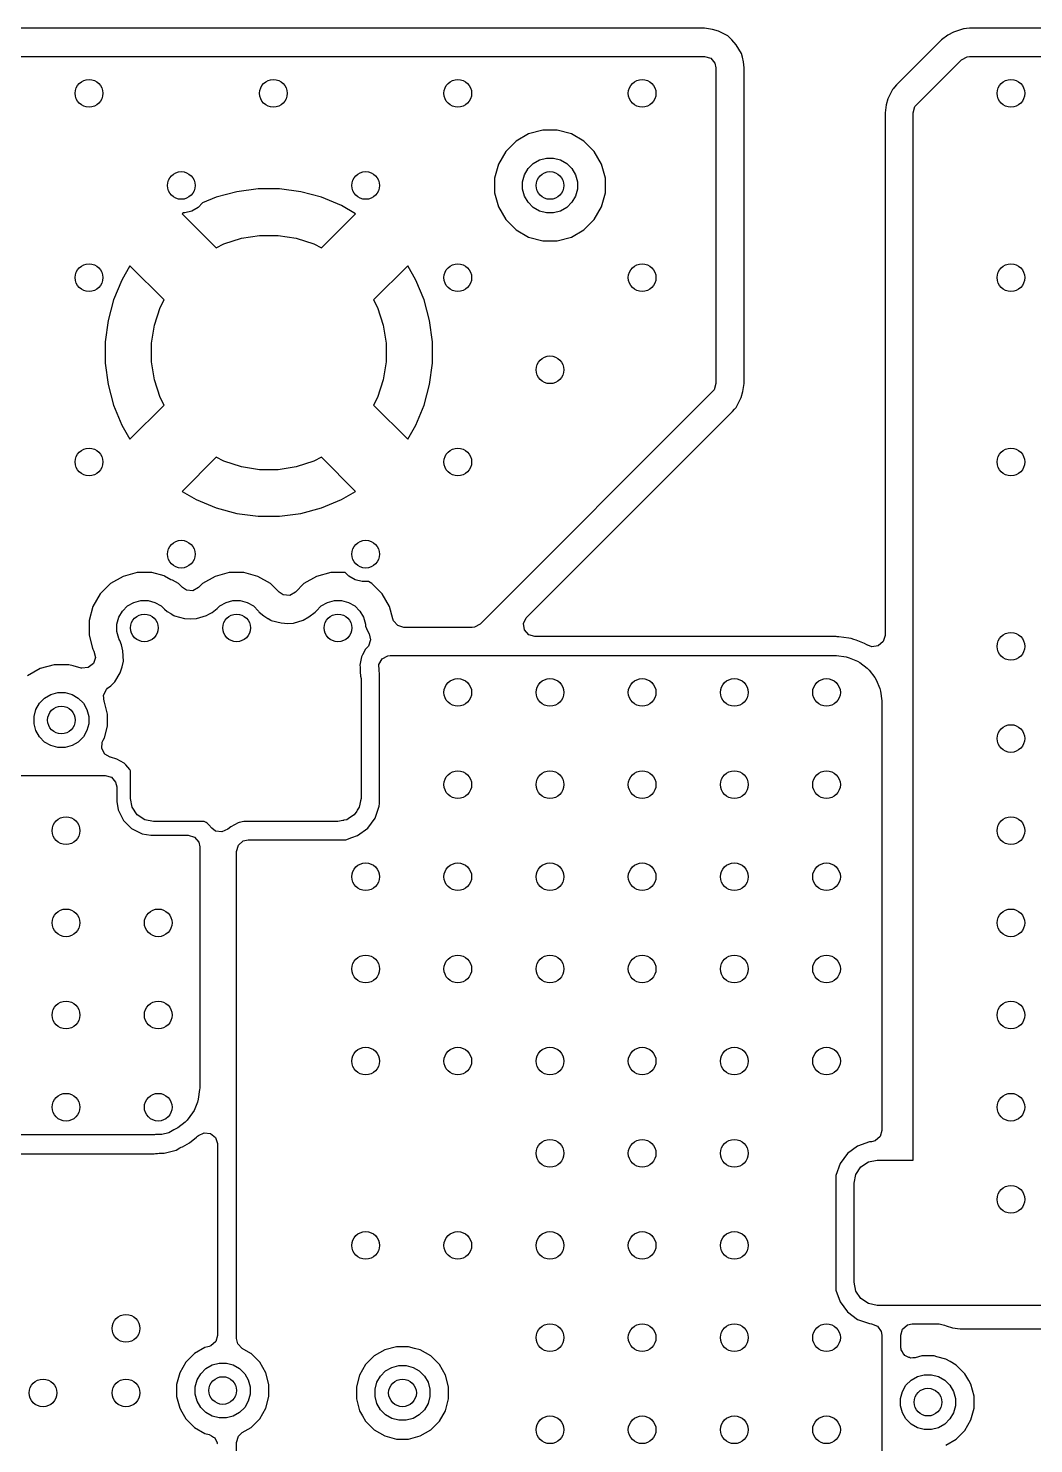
# Model space of a CAD drawing. Extents: x 2.65 to 6.49, y -4.64 to -1.62.
# Drawn here: x 4.6 to 5.029, y -2.703 to -2.098 of the extents above; entities that cross this region are included whole.
import ezdxf

# ---------------------------------------------------------------- set-up
doc = ezdxf.new("R2010")
doc.units = 0
doc.header["$MEASUREMENT"] = 0
doc.layers.add('BLACK', color=7, linetype='CONTINUOUS')

msp = doc.modelspace()

# ---------------------------------------------------------------- linework, layer by layer
at = {"layer": 'BLACK', "linetype": 'CONTINUOUS'}
for p, q in [((4.88882, -2.09821), (4.30911, -2.09821)), ((4.89221, -2.0987), (4.88882, -2.09821)), ((4.89485, -2.09947), (4.89221, -2.0987)), ((4.89221, -2.0987), (4.89221, -2.0987)), ((4.89879, -2.10147), (4.89485, -2.09947)), ((4.89485, -2.09947), (4.89485, -2.09947)), ((4.89485, -2.09947), (4.89485, -2.09947)), ((4.90055, -2.10313), (4.89879, -2.10147)), ((4.89879, -2.10147), (4.89879, -2.10147)), ((4.89879, -2.10147), (4.89879, -2.10147)), ((4.90235, -2.10521), (4.90055, -2.10313)), ((4.90055, -2.10313), (4.90055, -2.10313)), ((4.90055, -2.10313), (4.90055, -2.10313)), ((4.99006, -2.10316), (4.97088, -2.12235)), ((4.99007, -2.10316), (4.99006, -2.10316)), ((4.99281, -2.10111), (4.99007, -2.10316)), ((4.99522, -2.09979), (4.99281, -2.10111)), ((4.99942, -2.09842), (4.99522, -2.09979)), ((4.99522, -2.09979), (4.99522, -2.09979)), ((4.9997, -2.09839), (4.99942, -2.09842)), ((4.99942, -2.09842), (4.99942, -2.09842)), ((5.00073, -2.09828), (4.9997, -2.09839)), ((5.00074, -2.09828), (5.00073, -2.09828)), ((5.00202, -2.09821), (5.00074, -2.09828)), ((5.00074, -2.09828), (5.00074, -2.09828)), ((5.00074, -2.09828), (5.00074, -2.09828)), ((5.00074, -2.09828), (5.00074, -2.09828)), ((5.60142, -2.09821), (5.00202, -2.09821)), ((5.00202, -2.09821), (5.00202, -2.09821)), ((4.90458, -2.10903), (4.90235, -2.10521)), ((4.90501, -2.11053), (4.90458, -2.10903)), ((4.30911, -2.11024), (4.88882, -2.11024)), ((4.88882, -2.11024), (4.89146, -2.11101)), ((4.89146, -2.11101), (4.89326, -2.11309)), ((4.89326, -2.11309), (4.8937, -2.11512)), ((4.8937, -2.11512), (4.8937, -2.24995)), ((4.90545, -2.11256), (4.90501, -2.11053)), ((4.90573, -2.11512), (4.90545, -2.11256)), ((4.90573, -2.24995), (4.90573, -2.11512)), ((4.97938, -2.13085), (4.99857, -2.11167)), ((4.99857, -2.11167), (5.00098, -2.11035)), ((5.00098, -2.11035), (5.00202, -2.11024)), ((5.00202, -2.11024), (5.60142, -2.11024)), ((4.96919, -2.12434), (4.96719, -2.12828)), ((4.96936, -2.12412), (4.96919, -2.12434)), ((4.96919, -2.12434), (4.96919, -2.12434)), ((4.97002, -2.12331), (4.96936, -2.12412)), ((4.97088, -2.12235), (4.97002, -2.12331)), ((4.97088, -2.12235), (4.97088, -2.12235)), ((4.96641, -2.13092), (4.96593, -2.13431)), ((4.96719, -2.12828), (4.96641, -2.13092)), ((4.97795, -2.13431), (4.97873, -2.13167)), ((4.97873, -2.13167), (4.97938, -2.13085)), ((4.96593, -2.13431), (4.96593, -2.35754)), ((4.97795, -2.16224), (4.97795, -2.13431)), ((4.81371, -2.14332), (4.80832, -2.14644)), ((4.81972, -2.14171), (4.81371, -2.14332)), ((4.81371, -2.14332), (4.81371, -2.14332)), ((4.82595, -2.14171), (4.81972, -2.14171)), ((4.83196, -2.14332), (4.82595, -2.14171)), ((4.83735, -2.14644), (4.83196, -2.14332)), ((4.83196, -2.14332), (4.83196, -2.14332)), ((4.83196, -2.14332), (4.83196, -2.14332)), ((4.80392, -2.15084), (4.8008, -2.15623)), ((4.80832, -2.14644), (4.80392, -2.15084)), ((4.80392, -2.15084), (4.80392, -2.15084)), ((4.80832, -2.14644), (4.80832, -2.14644)), ((4.84175, -2.15084), (4.83735, -2.14644)), ((4.83735, -2.14644), (4.83735, -2.14644)), ((4.84487, -2.15623), (4.84175, -2.15084)), ((4.84175, -2.15084), (4.84175, -2.15084)), ((4.8008, -2.15623), (4.79919, -2.16224)), ((4.8008, -2.15623), (4.8008, -2.15623)), ((4.81192, -2.16083), (4.81346, -2.15816)), ((4.81346, -2.15816), (4.81564, -2.15598)), ((4.81564, -2.15598), (4.81831, -2.15444)), ((4.81831, -2.15444), (4.82129, -2.15364)), ((4.82129, -2.15364), (4.82438, -2.15364)), ((4.82438, -2.15364), (4.82735, -2.15444)), ((4.82735, -2.15444), (4.83002, -2.15598)), ((4.83002, -2.15598), (4.8322, -2.15816)), ((4.8322, -2.15816), (4.83375, -2.16083)), ((4.84648, -2.16224), (4.84487, -2.15623)), ((4.84487, -2.15623), (4.84487, -2.15623)), ((4.79919, -2.16224), (4.79919, -2.16847)), ((4.81112, -2.16381), (4.81192, -2.16083)), ((4.81112, -2.1669), (4.81112, -2.16381)), ((4.83375, -2.16083), (4.83454, -2.16381)), ((4.83454, -2.16381), (4.83454, -2.1669)), ((4.84648, -2.16847), (4.84648, -2.16224)), ((4.97795, -2.23183), (4.97795, -2.16224)), ((4.68024, -2.1704), (4.67449, -2.17278)), ((4.68909, -2.16803), (4.68024, -2.1704)), ((4.69818, -2.16683), (4.68909, -2.16803)), ((4.70734, -2.16683), (4.69818, -2.16683)), ((4.71642, -2.16803), (4.70734, -2.16683)), ((4.72527, -2.1704), (4.71642, -2.16803)), ((4.73373, -2.1739), (4.72527, -2.1704)), ((4.79919, -2.16847), (4.8008, -2.17448)), ((4.81192, -2.16987), (4.81112, -2.1669)), ((4.81346, -2.17254), (4.81192, -2.16987)), ((4.83375, -2.16987), (4.8322, -2.17254)), ((4.83454, -2.1669), (4.83375, -2.16987)), ((4.84487, -2.17448), (4.84648, -2.16847)), ((4.66987, -2.17627), (4.6669, -2.17706)), ((4.67254, -2.17472), (4.66987, -2.17627)), ((4.67449, -2.17278), (4.67254, -2.17472)), ((4.73979, -2.1774), (4.73373, -2.1739)), ((4.73373, -2.1739), (4.73373, -2.1739)), ((4.8008, -2.17448), (4.8008, -2.17448)), ((4.8008, -2.17448), (4.80392, -2.17987)), ((4.81564, -2.17472), (4.81346, -2.17254)), ((4.81831, -2.17627), (4.81564, -2.17472)), ((4.82129, -2.17706), (4.81831, -2.17627)), ((4.82735, -2.17627), (4.82438, -2.17706)), ((4.83002, -2.17472), (4.82735, -2.17627)), ((4.8322, -2.17254), (4.83002, -2.17472)), ((4.84175, -2.17987), (4.84487, -2.17448)), ((4.66631, -2.17706), (4.66572, -2.1774)), ((4.66572, -2.1774), (4.66572, -2.1774)), ((4.66572, -2.1774), (4.6803, -2.19199)), ((4.6669, -2.17706), (4.66631, -2.17706)), ((4.72521, -2.19199), (4.73979, -2.1774)), ((4.80392, -2.17987), (4.80392, -2.17987)), ((4.80392, -2.17987), (4.80392, -2.17987)), ((4.80392, -2.17987), (4.80832, -2.18427)), ((4.82438, -2.17706), (4.82129, -2.17706)), ((4.83735, -2.18427), (4.84175, -2.17987)), ((4.68355, -2.19034), (4.69104, -2.1879)), ((4.69104, -2.1879), (4.69882, -2.18667)), ((4.69882, -2.18667), (4.70669, -2.18667)), ((4.70669, -2.18667), (4.71447, -2.1879)), ((4.71447, -2.1879), (4.72197, -2.19034)), ((4.80832, -2.18427), (4.80832, -2.18427)), ((4.80832, -2.18427), (4.80832, -2.18427)), ((4.80832, -2.18427), (4.81371, -2.18738)), ((4.81371, -2.18738), (4.81371, -2.18738)), ((4.81371, -2.18738), (4.81972, -2.189)), ((4.82595, -2.189), (4.83196, -2.18738)), ((4.83196, -2.18738), (4.83735, -2.18427)), ((4.6803, -2.19199), (4.68355, -2.19034)), ((4.72197, -2.19034), (4.72521, -2.19199)), ((4.81972, -2.189), (4.81972, -2.189)), ((4.81972, -2.189), (4.82595, -2.189)), ((4.82595, -2.189), (4.82595, -2.189)), ((4.64345, -2.19967), (4.63995, -2.20574)), ((4.65803, -2.21426), (4.64345, -2.19967)), ((4.64345, -2.19967), (4.64345, -2.19967)), ((4.76206, -2.19967), (4.74748, -2.21426)), ((4.76557, -2.20574), (4.76206, -2.19967)), ((4.76206, -2.19967), (4.76206, -2.19967)), ((4.63995, -2.20574), (4.63644, -2.2142)), ((4.63995, -2.20574), (4.63995, -2.20574)), ((4.76907, -2.2142), (4.76557, -2.20574)), ((4.76557, -2.20574), (4.76557, -2.20574)), ((4.63644, -2.2142), (4.63407, -2.22305)), ((4.65395, -2.22499), (4.65638, -2.2175)), ((4.65638, -2.2175), (4.65803, -2.21426)), ((4.74748, -2.21426), (4.74913, -2.2175)), ((4.74913, -2.2175), (4.75157, -2.22499)), ((4.77144, -2.22305), (4.76907, -2.2142)), ((4.63407, -2.22305), (4.63287, -2.23213)), ((4.77264, -2.23213), (4.77144, -2.22305)), ((4.65271, -2.23277), (4.65395, -2.22499)), ((4.75157, -2.22499), (4.7528, -2.23277)), ((4.63287, -2.23213), (4.63287, -2.24129)), ((4.65271, -2.24065), (4.65271, -2.23277)), ((4.7528, -2.23277), (4.7528, -2.24065)), ((4.77264, -2.24129), (4.77264, -2.23213)), ((4.97795, -2.58169), (4.97795, -2.23183)), ((4.63287, -2.24129), (4.63407, -2.25037)), ((4.65395, -2.24843), (4.65271, -2.24065)), ((4.7528, -2.24065), (4.75157, -2.24843)), ((4.77144, -2.25037), (4.77264, -2.24129)), ((4.65638, -2.25592), (4.65395, -2.24843)), ((4.75157, -2.24843), (4.74913, -2.25592)), ((4.63407, -2.25037), (4.63644, -2.25922)), ((4.76907, -2.25922), (4.77144, -2.25037)), ((4.89227, -2.2534), (4.79298, -2.35268)), ((4.89293, -2.25259), (4.89227, -2.2534)), ((4.8937, -2.24995), (4.89293, -2.25259)), ((4.90447, -2.25597), (4.90524, -2.25334)), ((4.90524, -2.25334), (4.90573, -2.24995)), ((4.63644, -2.25922), (4.63995, -2.26769)), ((4.64345, -2.27375), (4.65803, -2.25917)), ((4.65803, -2.25917), (4.65638, -2.25592)), ((4.74913, -2.25592), (4.74748, -2.25917)), ((4.74748, -2.25917), (4.76206, -2.27375)), ((4.76557, -2.26769), (4.76907, -2.25922)), ((4.90078, -2.2619), (4.90164, -2.26095)), ((4.90164, -2.26095), (4.90229, -2.26013)), ((4.90229, -2.26013), (4.90246, -2.25991)), ((4.90246, -2.25991), (4.90447, -2.25597)), ((4.8545, -2.30818), (4.90078, -2.2619)), ((4.63995, -2.26769), (4.63995, -2.26769)), ((4.63995, -2.26769), (4.64345, -2.27375)), ((4.76206, -2.27375), (4.76557, -2.26769)), ((4.76557, -2.26769), (4.76557, -2.26769)), ((4.64345, -2.27375), (4.64345, -2.27375)), ((4.76206, -2.27375), (4.76206, -2.27375)), ((4.6803, -2.28144), (4.66572, -2.29602)), ((4.68355, -2.28309), (4.6803, -2.28144)), ((4.69104, -2.28552), (4.68355, -2.28309)), ((4.72197, -2.28309), (4.71447, -2.28552)), ((4.72521, -2.28144), (4.72197, -2.28309)), ((4.73979, -2.29602), (4.72521, -2.28144)), ((4.69882, -2.28675), (4.69104, -2.28552)), ((4.70669, -2.28675), (4.69882, -2.28675)), ((4.71447, -2.28552), (4.70669, -2.28675)), ((4.66572, -2.29602), (4.66572, -2.29602)), ((4.66572, -2.29602), (4.67178, -2.29952)), ((4.73373, -2.29952), (4.73979, -2.29602)), ((4.73979, -2.29602), (4.73979, -2.29602)), ((4.67178, -2.29952), (4.67178, -2.29952)), ((4.67178, -2.29952), (4.68024, -2.30303)), ((4.68024, -2.30303), (4.68909, -2.3054)), ((4.71642, -2.3054), (4.72527, -2.30303)), ((4.72527, -2.30303), (4.73373, -2.29952)), ((4.73373, -2.29952), (4.73373, -2.29952)), ((4.68909, -2.3054), (4.69818, -2.30659)), ((4.69818, -2.30659), (4.70734, -2.30659)), ((4.70734, -2.30659), (4.71642, -2.3054)), ((4.81296, -2.34972), (4.8545, -2.30818)), ((4.64048, -2.3323), (4.63509, -2.33541)), ((4.64649, -2.33069), (4.64048, -2.3323)), ((4.64048, -2.3323), (4.64048, -2.3323)), ((4.65272, -2.33069), (4.64649, -2.33069)), ((4.65809, -2.33213), (4.65272, -2.33069)), ((4.65816, -2.3322), (4.65809, -2.33213)), ((4.66083, -2.33375), (4.65816, -2.3322)), ((4.67985, -2.3323), (4.67446, -2.33541)), ((4.68586, -2.33069), (4.67985, -2.3323)), ((4.67985, -2.3323), (4.67985, -2.3323)), ((4.69209, -2.33069), (4.68586, -2.33069)), ((4.6981, -2.3323), (4.69209, -2.33069)), ((4.70349, -2.33541), (4.6981, -2.3323)), ((4.6981, -2.3323), (4.6981, -2.3323)), ((4.6981, -2.3323), (4.6981, -2.3323)), ((4.72316, -2.3323), (4.71777, -2.33541)), ((4.72917, -2.33069), (4.72316, -2.3323)), ((4.72316, -2.3323), (4.72316, -2.3323)), ((4.73539, -2.33069), (4.72917, -2.33069)), ((4.7369, -2.3322), (4.73539, -2.33069)), ((4.73957, -2.33375), (4.7369, -2.3322)), ((4.63509, -2.33541), (4.63069, -2.33981)), ((4.63509, -2.33541), (4.63509, -2.33541)), ((4.66159, -2.33395), (4.66083, -2.33375)), ((4.66412, -2.33541), (4.66159, -2.33395)), ((4.66584, -2.33713), (4.66412, -2.33541)), ((4.66412, -2.33541), (4.66412, -2.33541)), ((4.66759, -2.33825), (4.66584, -2.33713)), ((4.67033, -2.33845), (4.66759, -2.33825)), ((4.67274, -2.33713), (4.67033, -2.33845)), ((4.67446, -2.33541), (4.67274, -2.33713)), ((4.67446, -2.33541), (4.67446, -2.33541)), ((4.70718, -2.3391), (4.70349, -2.33541)), ((4.70349, -2.33541), (4.70349, -2.33541)), ((4.70892, -2.34022), (4.70718, -2.3391)), ((4.71408, -2.3391), (4.71167, -2.34042)), ((4.71777, -2.33541), (4.71408, -2.3391)), ((4.71777, -2.33541), (4.71777, -2.33541)), ((4.74255, -2.33454), (4.73957, -2.33375)), ((4.7453, -2.33454), (4.74255, -2.33454)), ((4.7468, -2.33541), (4.7453, -2.33454)), ((4.7512, -2.33981), (4.7468, -2.33541)), ((4.7468, -2.33541), (4.7468, -2.33541)), ((4.62758, -2.34521), (4.62596, -2.35122)), ((4.63069, -2.33981), (4.62758, -2.34521)), ((4.62758, -2.34521), (4.62758, -2.34521)), ((4.62758, -2.34521), (4.62758, -2.34521)), ((4.63069, -2.33981), (4.63069, -2.33981)), ((4.64024, -2.34714), (4.64242, -2.34496)), ((4.64242, -2.34496), (4.64509, -2.34342)), ((4.64509, -2.34342), (4.64806, -2.34262)), ((4.64806, -2.34262), (4.65115, -2.34262)), ((4.65115, -2.34262), (4.65413, -2.34342)), ((4.65413, -2.34342), (4.6568, -2.34496)), ((4.6568, -2.34496), (4.65803, -2.3462)), ((4.68071, -2.34604), (4.68179, -2.34496)), ((4.68179, -2.34496), (4.68446, -2.34342)), ((4.68446, -2.34342), (4.68743, -2.34262)), ((4.68743, -2.34262), (4.69052, -2.34262)), ((4.69052, -2.34262), (4.6935, -2.34342)), ((4.6935, -2.34342), (4.69617, -2.34496)), ((4.69617, -2.34496), (4.69835, -2.34714)), ((4.71167, -2.34042), (4.70892, -2.34022)), ((4.72291, -2.34714), (4.72509, -2.34496)), ((4.72509, -2.34496), (4.72776, -2.34342)), ((4.72776, -2.34342), (4.73074, -2.34262)), ((4.73074, -2.34262), (4.73383, -2.34262)), ((4.73383, -2.34262), (4.7368, -2.34342)), ((4.7368, -2.34342), (4.73947, -2.34496)), ((4.73947, -2.34496), (4.74165, -2.34714)), ((4.75431, -2.34521), (4.7512, -2.33981)), ((4.7512, -2.33981), (4.7512, -2.33981)), ((4.75573, -2.3505), (4.75431, -2.34521)), ((4.75431, -2.34521), (4.75431, -2.34521)), ((4.62596, -2.35122), (4.62596, -2.35744)), ((4.6379, -2.35279), (4.63869, -2.34981)), ((4.63869, -2.34981), (4.64024, -2.34714)), ((4.65803, -2.3462), (4.65825, -2.34637)), ((4.65825, -2.34637), (4.65934, -2.34725)), ((4.65934, -2.34725), (4.66089, -2.34824)), ((4.66089, -2.34824), (4.66108, -2.34837)), ((4.66108, -2.34837), (4.66108, -2.34837)), ((4.66108, -2.34837), (4.66223, -2.349)), ((4.66223, -2.349), (4.66245, -2.34913)), ((4.66245, -2.34913), (4.66673, -2.35025)), ((4.66673, -2.35025), (4.66947, -2.35044)), ((4.66947, -2.35044), (4.67189, -2.35037)), ((4.67189, -2.35037), (4.67609, -2.349)), ((4.67609, -2.349), (4.67615, -2.34897)), ((4.67615, -2.34897), (4.67706, -2.34848)), ((4.67706, -2.34848), (4.67851, -2.34769)), ((4.67851, -2.34769), (4.68071, -2.34604)), ((4.69835, -2.34714), (4.69853, -2.34746)), ((4.69853, -2.34746), (4.69867, -2.3476)), ((4.69867, -2.3476), (4.70068, -2.34922)), ((4.70068, -2.34922), (4.70228, -2.35025)), ((4.70228, -2.35025), (4.70242, -2.35034)), ((4.70242, -2.35034), (4.70242, -2.35034)), ((4.70242, -2.35034), (4.70357, -2.35097)), ((4.70357, -2.35097), (4.70379, -2.3511)), ((4.70379, -2.3511), (4.70807, -2.35222)), ((4.71323, -2.35234), (4.71743, -2.35097)), ((4.71743, -2.35097), (4.71985, -2.34965)), ((4.71985, -2.34965), (4.72259, -2.3476)), ((4.72259, -2.3476), (4.72273, -2.34746)), ((4.72273, -2.34746), (4.72291, -2.34714)), ((4.74165, -2.34714), (4.7432, -2.34981)), ((4.7432, -2.34981), (4.74399, -2.35279)), ((4.75601, -2.35126), (4.75573, -2.3505)), ((4.75781, -2.35334), (4.75601, -2.35126)), ((4.81158, -2.35247), (4.81272, -2.34997)), ((4.81272, -2.34997), (4.81296, -2.34972)), ((4.62596, -2.35744), (4.62746, -2.36301)), ((4.6379, -2.35587), (4.6379, -2.35279)), ((4.63869, -2.35885), (4.6379, -2.35587)), ((4.70807, -2.35222), (4.71081, -2.35241)), ((4.71081, -2.35241), (4.71323, -2.35234)), ((4.74399, -2.35279), (4.74399, -2.35316)), ((4.74399, -2.35316), (4.74411, -2.35361)), ((4.74411, -2.35361), (4.74441, -2.35457)), ((4.74441, -2.35457), (4.74469, -2.35533)), ((4.74469, -2.35533), (4.74469, -2.35533)), ((4.74469, -2.35533), (4.74469, -2.35533)), ((4.74469, -2.35533), (4.74556, -2.35681)), ((4.74556, -2.35681), (4.74622, -2.35948)), ((4.76045, -2.35411), (4.75781, -2.35334)), ((4.78953, -2.35411), (4.76045, -2.35411)), ((4.79057, -2.354), (4.78953, -2.35411)), ((4.79298, -2.35268), (4.79057, -2.354)), ((4.81197, -2.3552), (4.81158, -2.35247)), ((4.81377, -2.35728), (4.81197, -2.3552)), ((4.81641, -2.35805), (4.81377, -2.35728)), ((4.96593, -2.35754), (4.96515, -2.36018)), ((4.62746, -2.36301), (4.62758, -2.36346)), ((4.62758, -2.36346), (4.62758, -2.36346)), ((4.62758, -2.36346), (4.62808, -2.36432)), ((4.63888, -2.35917), (4.63869, -2.35885)), ((4.63889, -2.35921), (4.63888, -2.35917)), ((4.63907, -2.35976), (4.63889, -2.35921)), ((4.63976, -2.36149), (4.63907, -2.35976)), ((4.64041, -2.36416), (4.63976, -2.36149)), ((4.74411, -2.36348), (4.74274, -2.36587)), ((4.74493, -2.36259), (4.74411, -2.36348)), ((4.74411, -2.36348), (4.74411, -2.36348)), ((4.74534, -2.36209), (4.74493, -2.36259)), ((4.74622, -2.35948), (4.74534, -2.36209)), ((4.94456, -2.35805), (4.81641, -2.35805)), ((4.94502, -2.35807), (4.94456, -2.35805)), ((4.94456, -2.35805), (4.94456, -2.35805)), ((4.94509, -2.35807), (4.94502, -2.35807)), ((4.94552, -2.3581), (4.94509, -2.35807)), ((4.94573, -2.35811), (4.94552, -2.3581)), ((4.94585, -2.35812), (4.94573, -2.35811)), ((4.94626, -2.35816), (4.94585, -2.35812)), ((4.9504, -2.35871), (4.94626, -2.35816)), ((4.95143, -2.35891), (4.9504, -2.35871)), ((4.95266, -2.35924), (4.95143, -2.35891)), ((4.95367, -2.35958), (4.95266, -2.35924)), ((4.95266, -2.35924), (4.95266, -2.35924)), ((4.95723, -2.36106), (4.95367, -2.35958)), ((4.95818, -2.36153), (4.95723, -2.36106)), ((4.95723, -2.36106), (4.95723, -2.36106)), ((4.95842, -2.36167), (4.95818, -2.36153)), ((4.9586, -2.36177), (4.95842, -2.36167)), ((4.96035, -2.36238), (4.9586, -2.36177)), ((4.96307, -2.36199), (4.96035, -2.36238)), ((4.96515, -2.36018), (4.96307, -2.36199)), ((4.62782, -2.3696), (4.62566, -2.3713)), ((4.62872, -2.367), (4.62782, -2.3696)), ((4.62808, -2.36432), (4.62872, -2.367)), ((4.64009, -2.37093), (4.64065, -2.36857)), ((4.64065, -2.36857), (4.64041, -2.36416)), ((4.7423, -2.36675), (4.74168, -2.3703)), ((4.74274, -2.36587), (4.7423, -2.36675)), ((4.7423, -2.36675), (4.7423, -2.36675)), ((4.74976, -2.36989), (4.75113, -2.3675)), ((4.74989, -2.37235), (4.74976, -2.36989)), ((4.75113, -2.3675), (4.75357, -2.36623)), ((4.75357, -2.36623), (4.75451, -2.36614)), ((4.75451, -2.36614), (4.94456, -2.36614)), ((4.94456, -2.36614), (4.9452, -2.36618)), ((4.9452, -2.36618), (4.94934, -2.36673)), ((4.94934, -2.36673), (4.95057, -2.36706)), ((4.95057, -2.36706), (4.95413, -2.36853)), ((4.95413, -2.36853), (4.95523, -2.36917)), ((4.95523, -2.36917), (4.95829, -2.37152)), ((4.60505, -2.37167), (4.59966, -2.37478)), ((4.61106, -2.37006), (4.60505, -2.37167)), ((4.60505, -2.37167), (4.60505, -2.37167)), ((4.61729, -2.37006), (4.61106, -2.37006)), ((4.61917, -2.37056), (4.61729, -2.37006)), ((4.62258, -2.37148), (4.61917, -2.37056)), ((4.62292, -2.37156), (4.62258, -2.37148)), ((4.62566, -2.3713), (4.62292, -2.37156)), ((4.637, -2.37737), (4.63919, -2.37353)), ((4.63919, -2.37353), (4.64009, -2.37093)), ((4.74168, -2.3703), (4.74168, -2.3703)), ((4.74168, -2.3703), (4.74172, -2.37103)), ((4.74174, -2.37153), (4.7417, -2.37173)), ((4.7417, -2.37173), (4.74182, -2.37304)), ((4.74172, -2.37103), (4.74172, -2.37103)), ((4.74172, -2.37103), (4.74174, -2.37153)), ((4.74182, -2.37304), (4.74183, -2.37324)), ((4.74183, -2.37324), (4.74191, -2.37478)), ((4.74191, -2.37478), (4.74189, -2.37478)), ((4.74189, -2.37478), (4.74191, -2.3749)), ((4.74191, -2.3749), (4.74213, -2.37598)), ((4.74213, -2.37598), (4.74213, -2.42717)), ((4.74984, -2.37236), (4.74989, -2.37235)), ((4.7499, -2.37263), (4.74984, -2.37236)), ((4.7499, -2.37264), (4.7499, -2.37263)), ((4.74991, -2.37265), (4.7499, -2.37264)), ((4.75002, -2.37385), (4.74991, -2.37265)), ((4.74991, -2.37265), (4.74991, -2.37265)), ((4.75002, -2.4293), (4.75002, -2.37385)), ((4.95829, -2.37152), (4.95919, -2.37242)), ((4.95919, -2.37242), (4.96154, -2.37547)), ((4.96154, -2.37547), (4.96218, -2.37658)), ((4.60965, -2.38279), (4.61263, -2.38199)), ((4.61263, -2.38199), (4.61571, -2.38199)), ((4.61571, -2.38199), (4.61869, -2.38279)), ((4.63213, -2.38308), (4.63336, -2.38062)), ((4.63336, -2.38062), (4.63391, -2.38011)), ((4.63391, -2.38011), (4.63526, -2.37905)), ((4.63526, -2.37905), (4.637, -2.37737)), ((4.96218, -2.37658), (4.96365, -2.38014)), ((4.96365, -2.38014), (4.96398, -2.38137)), ((4.96398, -2.38137), (4.96453, -2.38551)), ((4.60326, -2.38918), (4.6048, -2.38651)), ((4.6048, -2.38651), (4.60698, -2.38433)), ((4.60698, -2.38433), (4.60965, -2.38279)), ((4.61869, -2.38279), (4.62136, -2.38433)), ((4.62136, -2.38433), (4.62354, -2.38651)), ((4.62354, -2.38651), (4.62509, -2.38918)), ((4.63242, -2.38582), (4.63213, -2.38308)), ((4.63253, -2.38609), (4.63242, -2.38582)), ((4.63254, -2.3861), (4.63253, -2.38609)), ((4.63388, -2.39111), (4.63254, -2.3861)), ((4.96453, -2.38551), (4.96457, -2.38615)), ((4.96457, -2.38615), (4.96457, -2.56897)), ((4.60246, -2.39216), (4.60326, -2.38918)), ((4.60246, -2.39524), (4.60246, -2.39216)), ((4.62509, -2.38918), (4.62588, -2.39216)), ((4.62588, -2.39216), (4.62588, -2.39524)), ((4.63388, -2.39629), (4.63388, -2.39111)), ((4.60326, -2.39822), (4.60246, -2.39524)), ((4.6048, -2.40089), (4.60326, -2.39822)), ((4.62509, -2.39822), (4.62354, -2.40089)), ((4.62588, -2.39524), (4.62509, -2.39822)), ((4.63254, -2.40131), (4.63388, -2.39629)), ((4.60698, -2.40307), (4.6048, -2.40089)), ((4.60965, -2.40461), (4.60698, -2.40307)), ((4.61263, -2.40541), (4.60965, -2.40461)), ((4.61571, -2.40541), (4.61263, -2.40541)), ((4.61869, -2.40461), (4.61571, -2.40541)), ((4.62136, -2.40307), (4.61869, -2.40461)), ((4.62354, -2.40089), (4.62136, -2.40307)), ((4.6314, -2.40582), (4.63159, -2.40307)), ((4.63271, -2.40823), (4.6314, -2.40582)), ((4.63159, -2.40307), (4.63194, -2.40234)), ((4.63194, -2.40233), (4.63254, -2.40131)), ((4.63194, -2.40234), (4.63194, -2.40233)), ((4.63501, -2.40949), (4.63271, -2.40823)), ((4.63501, -2.40951), (4.63501, -2.40949)), ((4.63512, -2.40954), (4.63501, -2.40951)), ((4.63513, -2.40955), (4.63512, -2.40954)), ((4.63517, -2.40956), (4.63513, -2.40955)), ((4.63781, -2.41034), (4.63517, -2.40956)), ((4.63781, -2.41034), (4.63781, -2.41034)), ((4.64095, -2.41209), (4.63781, -2.41034)), ((4.64165, -2.4128), (4.64095, -2.41209)), ((4.64095, -2.41209), (4.64095, -2.41209)), ((4.55675, -2.41732), (4.63289, -2.41732)), ((4.63289, -2.41732), (4.63553, -2.4181)), ((4.63553, -2.4181), (4.63733, -2.42018)), ((4.64345, -2.41488), (4.64165, -2.4128)), ((4.64165, -2.4128), (4.64165, -2.4128)), ((4.6437, -2.41535), (4.64345, -2.41488)), ((4.6437, -2.42717), (4.6437, -2.41535)), ((4.63733, -2.42018), (4.63778, -2.4222)), ((4.63778, -2.4222), (4.63778, -2.42841)), ((4.63778, -2.42841), (4.63836, -2.4321)), ((4.64445, -2.43093), (4.6437, -2.42717)), ((4.74163, -2.42966), (4.74138, -2.43093)), ((4.74166, -2.42959), (4.74163, -2.42966)), ((4.74192, -2.42822), (4.74166, -2.42959)), ((4.74213, -2.42717), (4.74192, -2.42821)), ((4.74192, -2.42821), (4.74192, -2.42822)), ((4.74991, -2.4305), (4.75002, -2.4293)), ((4.63836, -2.4321), (4.64063, -2.43655)), ((4.64658, -2.43413), (4.64445, -2.43093)), ((4.64978, -2.43626), (4.64658, -2.43413)), ((4.65354, -2.43701), (4.64978, -2.43626)), ((4.73605, -2.43626), (4.73478, -2.43651)), ((4.73724, -2.43547), (4.73605, -2.43626)), ((4.73738, -2.43539), (4.73724, -2.43547)), ((4.73739, -2.43537), (4.73738, -2.43539)), ((4.73743, -2.43535), (4.73739, -2.43537)), ((4.7377, -2.43516), (4.73743, -2.43535)), ((4.73924, -2.43413), (4.7377, -2.43516)), ((4.74028, -2.43258), (4.73924, -2.43413)), ((4.74047, -2.43232), (4.74028, -2.43258)), ((4.74054, -2.43218), (4.74047, -2.43232)), ((4.74138, -2.43093), (4.74054, -2.43218)), ((4.74497, -2.43985), (4.74814, -2.43555)), ((4.74814, -2.43555), (4.74902, -2.43302)), ((4.74902, -2.43302), (4.74991, -2.4305)), ((4.74991, -2.4305), (4.74991, -2.4305)), ((4.64063, -2.43655), (4.64063, -2.43655)), ((4.64063, -2.43655), (4.64063, -2.43655)), ((4.64063, -2.43655), (4.64416, -2.44008)), ((4.64416, -2.44008), (4.64416, -2.44008)), ((4.64416, -2.44008), (4.64416, -2.44008)), ((4.64416, -2.44008), (4.64861, -2.44235)), ((4.64861, -2.44235), (4.64861, -2.44235)), ((4.64861, -2.44235), (4.6523, -2.44293)), ((4.67517, -2.43701), (4.65354, -2.43701)), ((4.67593, -2.43744), (4.67517, -2.43701)), ((4.67641, -2.4377), (4.67593, -2.43744)), ((4.6771, -2.43841), (4.67641, -2.4377)), ((4.67641, -2.4377), (4.67641, -2.4377)), ((4.67835, -2.43986), (4.6771, -2.43841)), ((4.6771, -2.43841), (4.6771, -2.43841)), ((4.6771, -2.43841), (4.6771, -2.43841)), ((4.68001, -2.4411), (4.67835, -2.43986)), ((4.68274, -2.44149), (4.68001, -2.4411)), ((4.68524, -2.44035), (4.68274, -2.44149)), ((4.68653, -2.43923), (4.68524, -2.44035)), ((4.68971, -2.43754), (4.68653, -2.43923)), ((4.68653, -2.43923), (4.68653, -2.43923)), ((4.69011, -2.43744), (4.68971, -2.43754)), ((4.68971, -2.43754), (4.68971, -2.43754)), ((4.69208, -2.43701), (4.69011, -2.43744)), ((4.73228, -2.43701), (4.69208, -2.43701)), ((4.73433, -2.4366), (4.73228, -2.43701)), ((4.73471, -2.43654), (4.73433, -2.4366)), ((4.73478, -2.43651), (4.73471, -2.43654)), ((4.74066, -2.44302), (4.74497, -2.43985)), ((4.6523, -2.44293), (4.6523, -2.44293)), ((4.6523, -2.44293), (4.66835, -2.44293)), ((4.66835, -2.44293), (4.67099, -2.44371)), ((4.67099, -2.44371), (4.67279, -2.44579)), ((4.67279, -2.44579), (4.67323, -2.44781)), ((4.67323, -2.44781), (4.67323, -2.55086)), ((4.68898, -2.44978), (4.68975, -2.44714)), ((4.68975, -2.44714), (4.69183, -2.44534)), ((4.69183, -2.44534), (4.69386, -2.4449)), ((4.69386, -2.4449), (4.73442, -2.4449)), ((4.73442, -2.4449), (4.73562, -2.44479)), ((4.73562, -2.44479), (4.73814, -2.44391)), ((4.73562, -2.44479), (4.73562, -2.44479)), ((4.73814, -2.44391), (4.74066, -2.44302)), ((4.68898, -2.65792), (4.68898, -2.44978)), ((4.67323, -2.55086), (4.67319, -2.5515)), ((4.67231, -2.55687), (4.67084, -2.56043)), ((4.67264, -2.55564), (4.67231, -2.55687)), ((4.67319, -2.5515), (4.67264, -2.55564)), ((4.67319, -2.5515), (4.67319, -2.5515)), ((4.6702, -2.56153), (4.66785, -2.56459)), ((4.67084, -2.56043), (4.6702, -2.56153)), ((4.66217, -2.56873), (4.66003, -2.56997)), ((4.66279, -2.56847), (4.66217, -2.56873)), ((4.6639, -2.56784), (4.66279, -2.56847)), ((4.66695, -2.56549), (4.6639, -2.56784)), ((4.66785, -2.56459), (4.66695, -2.56549)), ((4.96457, -2.56897), (4.96379, -2.57161)), ((4.65322, -2.57087), (4.53969, -2.57087)), ((4.65386, -2.57082), (4.65322, -2.57087)), ((4.65431, -2.57077), (4.65386, -2.57082)), ((4.65705, -2.57077), (4.65431, -2.57077)), ((4.65431, -2.57077), (4.65431, -2.57077)), ((4.66003, -2.56997), (4.65705, -2.57077)), ((4.66589, -2.57595), (4.66684, -2.57548)), ((4.66684, -2.57548), (4.66794, -2.57484)), ((4.66794, -2.57484), (4.66882, -2.57426)), ((4.66882, -2.57426), (4.67188, -2.57191)), ((4.67188, -2.57191), (4.67235, -2.57149)), ((4.67235, -2.57149), (4.67273, -2.57116)), ((4.67273, -2.57116), (4.67275, -2.57118)), ((4.67275, -2.57118), (4.67512, -2.56998)), ((4.67512, -2.56998), (4.67786, -2.57027)), ((4.67786, -2.57027), (4.68001, -2.57199)), ((4.68001, -2.57199), (4.68088, -2.57459)), ((4.68088, -2.57459), (4.68089, -2.57478)), ((4.68089, -2.57478), (4.68089, -2.65652)), ((4.95926, -2.57391), (4.95422, -2.57568)), ((4.96014, -2.57383), (4.95926, -2.57391)), ((4.95926, -2.57391), (4.95926, -2.57391)), ((4.96171, -2.57341), (4.96014, -2.57383)), ((4.96379, -2.57161), (4.96171, -2.57341)), ((4.57224, -2.57896), (4.65322, -2.57896)), ((4.65322, -2.57896), (4.65375, -2.57894)), ((4.65322, -2.57896), (4.65322, -2.57896)), ((4.65375, -2.57894), (4.65439, -2.5789)), ((4.65439, -2.5789), (4.65492, -2.57885)), ((4.65492, -2.57885), (4.65525, -2.5788)), ((4.65525, -2.5788), (4.65589, -2.57876)), ((4.65589, -2.57876), (4.65811, -2.57876)), ((4.65811, -2.57876), (4.66312, -2.57742)), ((4.65811, -2.57876), (4.65811, -2.57876)), ((4.66312, -2.57742), (4.6648, -2.57644)), ((4.6648, -2.57644), (4.66537, -2.57616)), ((4.66537, -2.57616), (4.66589, -2.57595)), ((4.94992, -2.57885), (4.94674, -2.58315)), ((4.95422, -2.57568), (4.94992, -2.57885)), ((4.95422, -2.57568), (4.95422, -2.57568)), ((4.94674, -2.58315), (4.94497, -2.5882)), ((4.94674, -2.58315), (4.94674, -2.58315)), ((4.95351, -2.58777), (4.95564, -2.58458)), ((4.95564, -2.58458), (4.95883, -2.58244)), ((4.95883, -2.58244), (4.9626, -2.58169)), ((4.9626, -2.58169), (4.97795, -2.58169)), ((4.94497, -2.5882), (4.94486, -2.5894)), ((4.94486, -2.5894), (4.94486, -2.63599)), ((4.94497, -2.5882), (4.94497, -2.5882)), ((4.95276, -2.59154), (4.95351, -2.58777)), ((4.95276, -2.63386), (4.95276, -2.59154)), ((4.95351, -2.63762), (4.95276, -2.63386)), ((4.94486, -2.63599), (4.94497, -2.63719)), ((4.94497, -2.63719), (4.94497, -2.63719)), ((4.94497, -2.63719), (4.94674, -2.64224)), ((4.95564, -2.64082), (4.95351, -2.63762)), ((4.95883, -2.64295), (4.95564, -2.64082)), ((4.94674, -2.64224), (4.94674, -2.64224)), ((4.94674, -2.64224), (4.94992, -2.64654)), ((4.94992, -2.64654), (4.95422, -2.64972)), ((4.9626, -2.6437), (4.95883, -2.64295)), ((5.07677, -2.6437), (4.9626, -2.6437)), ((4.95422, -2.64972), (4.95582, -2.65028)), ((4.95582, -2.65028), (4.95926, -2.65148)), ((4.95926, -2.65148), (4.95926, -2.65148)), ((4.95926, -2.65148), (4.95926, -2.65148)), ((4.95926, -2.65148), (4.96014, -2.65156)), ((4.96014, -2.65156), (4.9627, -2.65258)), ((4.9627, -2.65258), (4.9643, -2.65482)), ((4.97266, -2.65648), (4.97343, -2.65384)), ((4.97343, -2.65384), (4.97551, -2.65204)), ((4.97551, -2.65204), (4.97754, -2.65159)), ((4.97754, -2.65159), (4.98911, -2.65159)), ((4.98911, -2.65159), (4.99132, -2.65212)), ((4.99132, -2.65212), (4.99206, -2.6525)), ((4.99206, -2.6525), (4.99206, -2.6525)), ((4.99206, -2.6525), (4.9947, -2.65327)), ((4.9947, -2.65327), (4.99809, -2.65376)), ((4.99809, -2.65376), (4.99809, -2.65376)), ((4.99809, -2.65376), (5.21451, -2.65376)), ((4.68011, -2.65916), (4.67803, -2.66096)), ((4.68089, -2.65652), (4.68011, -2.65916)), ((4.68952, -2.66015), (4.68898, -2.65792)), ((4.69142, -2.66214), (4.68952, -2.66015)), ((4.9643, -2.65482), (4.96457, -2.65642)), ((4.96457, -2.65642), (4.96457, -2.68237)), ((4.97266, -2.66138), (4.97266, -2.65648)), ((4.67097, -2.66431), (4.6673, -2.66798)), ((4.67547, -2.66172), (4.67097, -2.66431)), ((4.67097, -2.66431), (4.67097, -2.66431)), ((4.67667, -2.66139), (4.67547, -2.66172)), ((4.67727, -2.66123), (4.67667, -2.66139)), ((4.67803, -2.66096), (4.67727, -2.66123)), ((4.69508, -2.66426), (4.69142, -2.66214)), ((4.69517, -2.66431), (4.69508, -2.66426)), ((4.69884, -2.66798), (4.69517, -2.66431)), ((4.74774, -2.66533), (4.74407, -2.669)), ((4.75224, -2.66274), (4.74774, -2.66533)), ((4.74774, -2.66533), (4.74774, -2.66533)), ((4.75725, -2.6614), (4.75224, -2.66274)), ((4.76244, -2.6614), (4.75725, -2.6614)), ((4.76494, -2.66207), (4.76244, -2.6614)), ((4.76745, -2.66274), (4.76494, -2.66207)), ((4.76969, -2.66404), (4.76745, -2.66274)), ((4.77194, -2.66533), (4.76969, -2.66404)), ((4.77561, -2.669), (4.77194, -2.66533)), ((4.97269, -2.66196), (4.97266, -2.66138)), ((4.97277, -2.66214), (4.97269, -2.66196)), ((4.97286, -2.66276), (4.97277, -2.66214)), ((4.97339, -2.66359), (4.97286, -2.66276)), ((4.97377, -2.66449), (4.97339, -2.66359)), ((4.97412, -2.66472), (4.97377, -2.66449)), ((4.97434, -2.66507), (4.97412, -2.66472)), ((4.97524, -2.66548), (4.97434, -2.66507)), ((4.97605, -2.66603), (4.97524, -2.66548)), ((4.97647, -2.66604), (4.97605, -2.66603)), ((4.97684, -2.66622), (4.97647, -2.66604)), ((4.97782, -2.66608), (4.97684, -2.66622)), ((4.9788, -2.6661), (4.97782, -2.66608)), ((4.98166, -2.66533), (4.9788, -2.6661)), ((4.98685, -2.66533), (4.98166, -2.66533)), ((4.98799, -2.66564), (4.98685, -2.66533)), ((4.99186, -2.66668), (4.98799, -2.66564)), ((4.6673, -2.66798), (4.66471, -2.67247)), ((4.6673, -2.66798), (4.6673, -2.66798)), ((4.6737, -2.67289), (4.67588, -2.67071)), ((4.67588, -2.67071), (4.67855, -2.66917)), ((4.67855, -2.66917), (4.68153, -2.66837)), ((4.68153, -2.66837), (4.68461, -2.66837)), ((4.68461, -2.66837), (4.68759, -2.66917)), ((4.68759, -2.66917), (4.69026, -2.67071)), ((4.69026, -2.67071), (4.69244, -2.67289)), ((4.70143, -2.67247), (4.69884, -2.66798)), ((4.74407, -2.669), (4.74148, -2.6735)), ((4.74407, -2.669), (4.74407, -2.669)), ((4.75047, -2.67391), (4.75265, -2.67173)), ((4.75265, -2.67173), (4.75532, -2.67019)), ((4.75532, -2.67019), (4.7583, -2.66939)), ((4.7583, -2.66939), (4.76138, -2.66939)), ((4.76138, -2.66939), (4.76436, -2.67019)), ((4.76436, -2.67019), (4.76703, -2.67173)), ((4.76703, -2.67173), (4.76921, -2.67391)), ((4.7782, -2.6735), (4.77561, -2.669)), ((4.99372, -2.66775), (4.99186, -2.66668)), ((4.99635, -2.66927), (4.99372, -2.66775)), ((5.00002, -2.67294), (4.99635, -2.66927)), ((4.66391, -2.67547), (4.66337, -2.67748)), ((4.66337, -2.67748), (4.66337, -2.68267)), ((4.66471, -2.67247), (4.66391, -2.67547)), ((4.67136, -2.67854), (4.67216, -2.67556)), ((4.67216, -2.67556), (4.6737, -2.67289)), ((4.69244, -2.67289), (4.69398, -2.67556)), ((4.69398, -2.67556), (4.69478, -2.67854)), ((4.70278, -2.67748), (4.70143, -2.67247)), ((4.70278, -2.67851), (4.70278, -2.67748)), ((4.74148, -2.6735), (4.74014, -2.67851)), ((4.74813, -2.67956), (4.74893, -2.67658)), ((4.74893, -2.67658), (4.75047, -2.67391)), ((4.76921, -2.67391), (4.77075, -2.67658)), ((4.77075, -2.67658), (4.77155, -2.67956)), ((4.77955, -2.67851), (4.7782, -2.6735)), ((4.97334, -2.68052), (4.97488, -2.67785)), ((4.97488, -2.67785), (4.97706, -2.67567)), ((4.97706, -2.67567), (4.97973, -2.67413)), ((4.97973, -2.67413), (4.98271, -2.67333)), ((4.98271, -2.67333), (4.98579, -2.67333)), ((4.98579, -2.67333), (4.98877, -2.67413)), ((4.98877, -2.67413), (4.99144, -2.67567)), ((4.99144, -2.67567), (4.99362, -2.67785)), ((4.99362, -2.67785), (4.99516, -2.68052)), ((5.00167, -2.67579), (5.00002, -2.67294)), ((5.00255, -2.67732), (5.00167, -2.67579)), ((5.00261, -2.67743), (5.00255, -2.67732)), ((5.00396, -2.68245), (5.00261, -2.67743)), ((4.66337, -2.68267), (4.66364, -2.6837)), ((4.66364, -2.6837), (4.66471, -2.68768)), ((4.67136, -2.68162), (4.67136, -2.67854)), ((4.67216, -2.6846), (4.67136, -2.68162)), ((4.69478, -2.68162), (4.69398, -2.6846)), ((4.69478, -2.67854), (4.69478, -2.68162)), ((4.70143, -2.68768), (4.70278, -2.68267)), ((4.70278, -2.68267), (4.70278, -2.67851)), ((4.74014, -2.67851), (4.74014, -2.6837)), ((4.74014, -2.6837), (4.74148, -2.68871)), ((4.74813, -2.68264), (4.74813, -2.67956)), ((4.74893, -2.68562), (4.74813, -2.68264)), ((4.77155, -2.68264), (4.77075, -2.68562)), ((4.77155, -2.67956), (4.77155, -2.68264)), ((4.7782, -2.68871), (4.77955, -2.6837)), ((4.77955, -2.6837), (4.77955, -2.67851)), ((4.96457, -2.68237), (4.96455, -2.68245)), ((4.96455, -2.68245), (4.96455, -2.68763)), ((4.97254, -2.6835), (4.97334, -2.68052)), ((4.97254, -2.68658), (4.97254, -2.6835)), ((4.99516, -2.68052), (4.99596, -2.6835)), ((4.99596, -2.6835), (4.99596, -2.68658)), ((5.00396, -2.68763), (5.00396, -2.68245)), ((4.66471, -2.68768), (4.66561, -2.68924)), ((4.66561, -2.68924), (4.6673, -2.69218)), ((4.6737, -2.68727), (4.67216, -2.6846)), ((4.67588, -2.68945), (4.6737, -2.68727)), ((4.67855, -2.69099), (4.67588, -2.68945)), ((4.69026, -2.68945), (4.68759, -2.69099)), ((4.69244, -2.68727), (4.69026, -2.68945)), ((4.69398, -2.6846), (4.69244, -2.68727)), ((4.69884, -2.69218), (4.70143, -2.68768)), ((4.74148, -2.68871), (4.74278, -2.69095)), ((4.75047, -2.68829), (4.74893, -2.68562)), ((4.75265, -2.69047), (4.75047, -2.68829)), ((4.76921, -2.68829), (4.76703, -2.69047)), ((4.77075, -2.68562), (4.76921, -2.68829)), ((4.77561, -2.6932), (4.7782, -2.68871)), ((4.96455, -2.68763), (4.96457, -2.68771)), ((4.96457, -2.68771), (4.96457, -2.73728)), ((4.97334, -2.68956), (4.97254, -2.68658)), ((4.97488, -2.69223), (4.97334, -2.68956)), ((4.99516, -2.68956), (4.99362, -2.69223)), ((4.99596, -2.68658), (4.99516, -2.68956)), ((5.00261, -2.69265), (5.00396, -2.68763)), ((4.6673, -2.69218), (4.67097, -2.69585)), ((4.67097, -2.69585), (4.67547, -2.69844)), ((4.68153, -2.69179), (4.67855, -2.69099)), ((4.68461, -2.69179), (4.68153, -2.69179)), ((4.68759, -2.69099), (4.68461, -2.69179)), ((4.69142, -2.69801), (4.69517, -2.69585)), ((4.69517, -2.69585), (4.69884, -2.69218)), ((4.74278, -2.69095), (4.74407, -2.6932)), ((4.74407, -2.6932), (4.74774, -2.69687)), ((4.75532, -2.69201), (4.75265, -2.69047)), ((4.7583, -2.69281), (4.75532, -2.69201)), ((4.76138, -2.69281), (4.7583, -2.69281)), ((4.76436, -2.69201), (4.76138, -2.69281)), ((4.76703, -2.69047), (4.76436, -2.69201)), ((4.77194, -2.69687), (4.77561, -2.6932)), ((4.97706, -2.69441), (4.97488, -2.69223)), ((4.97973, -2.69595), (4.97706, -2.69441)), ((4.98271, -2.69675), (4.97973, -2.69595)), ((4.98877, -2.69595), (4.98579, -2.69675)), ((4.99144, -2.69441), (4.98877, -2.69595)), ((4.99362, -2.69223), (4.99144, -2.69441)), ((5.00002, -2.69714), (5.00261, -2.69265)), ((4.67547, -2.69844), (4.67727, -2.69892)), ((4.67727, -2.69892), (4.6782, -2.69949)), ((4.6782, -2.69949), (4.67919, -2.69994)), ((4.67919, -2.69994), (4.67936, -2.7002)), ((4.67936, -2.7002), (4.67962, -2.70036)), ((4.67962, -2.70036), (4.68009, -2.70134)), ((4.68009, -2.70134), (4.68068, -2.70225)), ((4.68068, -2.70225), (4.68075, -2.70268)), ((4.68898, -2.70224), (4.68975, -2.6996)), ((4.68898, -2.70869), (4.68898, -2.70224)), ((4.68975, -2.6996), (4.69142, -2.69801)), ((4.74774, -2.69687), (4.75224, -2.69946)), ((4.75224, -2.69946), (4.75725, -2.70081)), ((4.75725, -2.70081), (4.75725, -2.70081)), ((4.75725, -2.70081), (4.76244, -2.70081)), ((4.76244, -2.70081), (4.76745, -2.69946)), ((4.76244, -2.70081), (4.76244, -2.70081)), ((4.76745, -2.69946), (4.77194, -2.69687)), ((4.98579, -2.69675), (4.98271, -2.69675)), ((4.99186, -2.7034), (4.99635, -2.70081)), ((4.99635, -2.70081), (5.00002, -2.69714)), ((4.68075, -2.70268), (4.68082, -2.70283))]:
    msp.add_line(p, q, dxfattribs=at)
at = {"layer": 'BLACK'}
for centre in [(4.62598, -2.12598), (4.70472, -2.12598), (4.78346, -2.12598), (4.8622, -2.12598), (5.01969, -2.12598), (4.66535, -2.16535), (4.74409, -2.16535), (4.82283, -2.16535), (4.62598, -2.20472), (4.78346, -2.20472), (4.8622, -2.20472), (5.01969, -2.20472), (4.82283, -2.24409), (4.62598, -2.28346), (4.78346, -2.28346), (5.01969, -2.28346), (4.66535, -2.32283), (4.74409, -2.32283), (4.64961, -2.35433), (4.68898, -2.35433), (4.73228, -2.35433), (5.01969, -2.3622), (4.78346, -2.38189), (4.82283, -2.38189), (4.8622, -2.38189), (4.90157, -2.38189), (4.94094, -2.38189), (4.61417, -2.3937), (5.01969, -2.40157), (4.78346, -2.42126), (4.82283, -2.42126), (4.8622, -2.42126), (4.90157, -2.42126), (4.94094, -2.42126), (4.61614, -2.44094), (5.01969, -2.44094), (4.74409, -2.46063), (4.78346, -2.46063), (4.82283, -2.46063), (4.8622, -2.46063), (4.90157, -2.46063), (4.94094, -2.46063), (4.61614, -2.48031), (4.65551, -2.48031), (5.01969, -2.48031), (4.74409, -2.5), (4.78346, -2.5), (4.82283, -2.5), (4.8622, -2.5), (4.90157, -2.5), (4.94094, -2.5), (4.61614, -2.51969), (4.65551, -2.51969), (5.01969, -2.51969), (4.74409, -2.53937), (4.78346, -2.53937), (4.82283, -2.53937), (4.8622, -2.53937), (4.90157, -2.53937), (4.94094, -2.53937), (4.61614, -2.55906), (4.65551, -2.55906), (5.01969, -2.55906), (4.82283, -2.57874), (4.8622, -2.57874), (4.90157, -2.57874), (5.01969, -2.59843), (4.74409, -2.61811), (4.78346, -2.61811), (4.82283, -2.61811), (4.8622, -2.61811), (4.90157, -2.61811), (4.64173, -2.65354), (4.82283, -2.65748), (4.8622, -2.65748), (4.90157, -2.65748), (4.94094, -2.65748), (4.6063, -2.6811), (4.64173, -2.6811), (4.68307, -2.68008), (4.75984, -2.6811), (4.98425, -2.68504), (4.82283, -2.69685), (4.8622, -2.69685), (4.90157, -2.69685), (4.94094, -2.69685)]:
    msp.add_circle(centre, 0.00591, dxfattribs=at)

doc.saveas('drawing.dxf')
